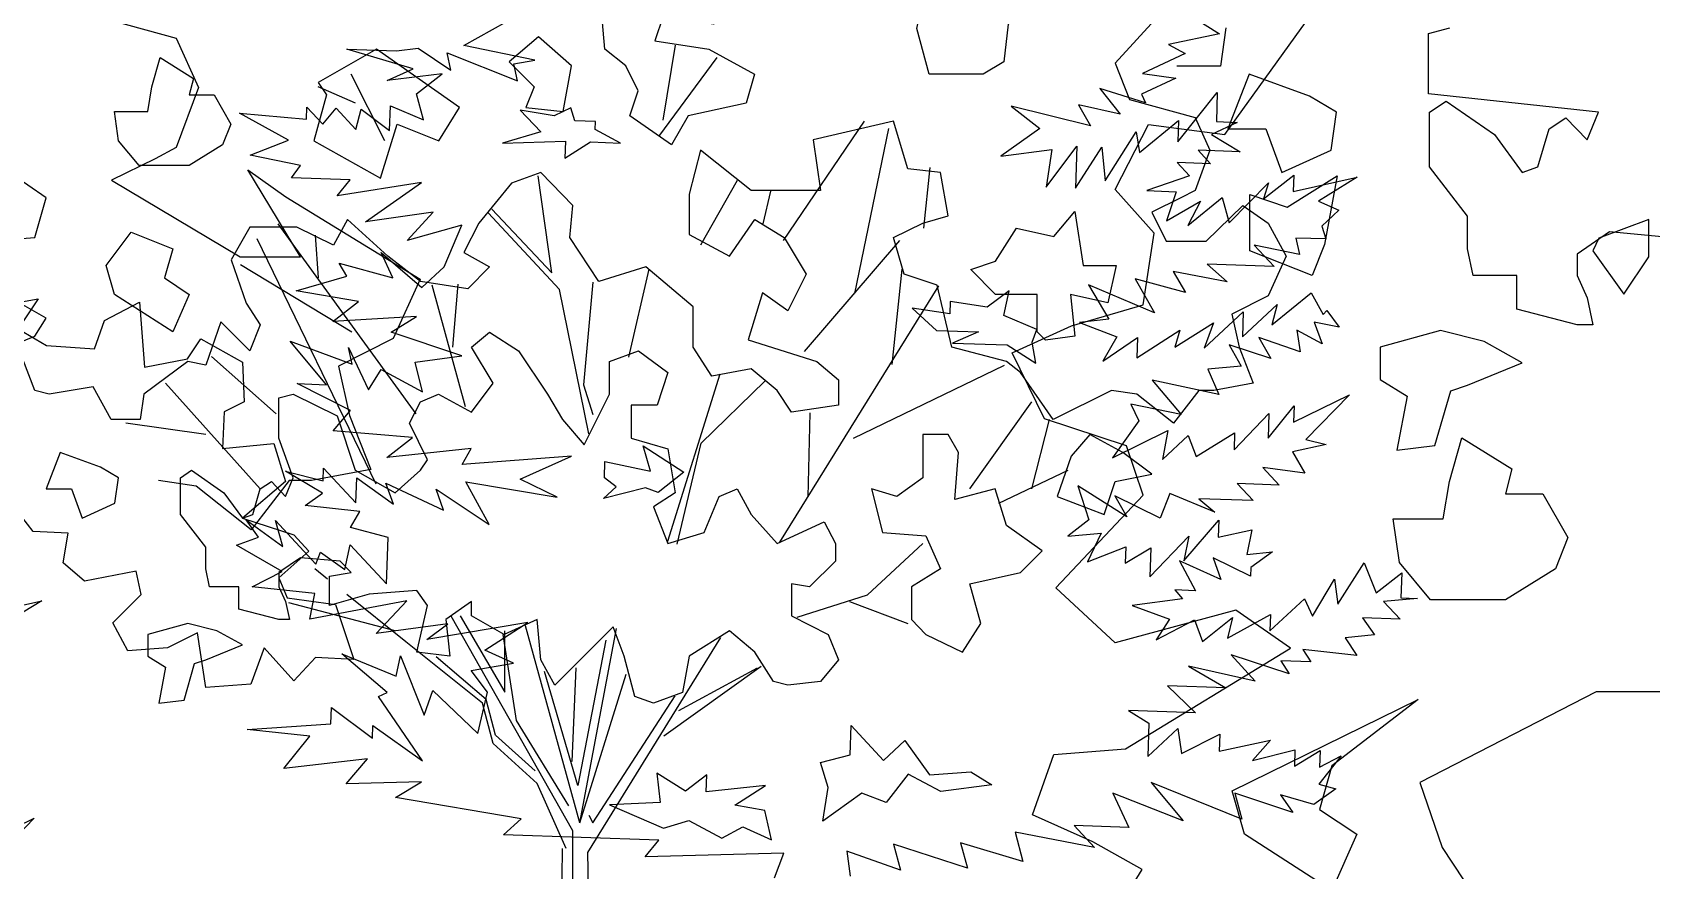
# Model space of a CAD drawing. Header units: inches. Extents: x 11.9 to 85.3, y 21.1 to 37.4.
# Drawn here: x 63.0583 to 63.5198, y 22.0253 to 22.2643 of the extents above; entities that cross this region are included whole.
import ezdxf

# ---------------------------------------------------------------- set-up
doc = ezdxf.new("R2010")
doc.units = ezdxf.units.IN
doc.header["$MEASUREMENT"] = 0
doc.layers.add('CAY', color=94, linetype='Continuous')
doc.layers.add('CAY-3', color=61, linetype='Continuous')

# ---------------------------------------------------------------- blocks, each defined once
blk = doc.blocks.new('A$C76451831')
at = {"layer": 'CAY'}
for p, q in [((2204.6, 871.1), (2212.5, 918.7)), ((2201.9, 860.6), (2238.9, 910.7)), ((2027.8, 857.9), (2006.6, 900.2)), ((2009.3, 881.7), (1985.5, 892.2)), ((2281, 794.5), (2332.5, 870.4)), ((2326.2, 761), (2347.8, 865.6)), ((2491.6, 827), (2512.8, 868.3)), ((2512.8, 868.3), (2561.2, 861.8)), ((2134, 774), (2125.3, 835.7)), ((2228.6, 791.9), (2251.7, 832.8)), ((2370.1, 802.5), (2374.1, 840.9)), ((2268, 805.1), (2272.9, 825.9)), ((2516.4, 799.3), (2491.6, 827)), ((2095.8, 814.5), (2134, 774)), ((2047.7, 684.5), (1960.2, 805.1)), ((2138.7, 763.4), (2093.5, 812.2)), ((2022.3, 639.8), (1946.8, 795.6)), ((1985.8, 770.9), (1983.8, 797.9)), ((2294.3, 724.1), (2354.9, 794.5)), ((2509.3, 753.8), (2516.4, 799.3)), ((2007, 736.3), (1936.2, 779.1)), ((2182.7, 720.5), (2195.7, 776.4)), ((2350.1, 715.8), (2356.4, 776.4)), ((2079.1, 689), (2057.9, 766.3)), ((2071.1, 726.8), (2074.5, 766.9)), ((2157.5, 671.8), (2138.7, 763.4)), ((2159.9, 768.1), (2154, 702.8)), ((2278.7, 602.9), (2379.6, 765.8)), ((2463.9, 740.3), (2509.3, 753.8)), ((2426.2, 723.2), (2463.9, 740.3)), ((1958.8, 684.4), (1917.8, 720.8)), ((2446.8, 681.3), (2426.2, 723.2)), ((2207.6, 603.7), (2240.9, 709.9)), ((2325.4, 669), (2421.3, 715.4)), ((1948.8, 636.8), (1888.7, 704)), ((2154, 702.8), (2159.9, 684)), ((2228.7, 665.9), (2269.2, 705.2)), ((2399.3, 636.8), (2438.6, 692.2)), ((2296.7, 631.7), (2297.9, 685.1)), ((2438.6, 636.8), (2450, 680.8)), ((2498.7, 664.2), (2446.8, 681.3)), ((1914.2, 671.4), (1863.5, 678.5)), ((2213.4, 601.8), (2228.7, 665.9)), ((2509.3, 632.9), (2498.7, 664.2)), ((2417.8, 627.7), (2461.8, 648.6)), ((2334.4, 569.5), (2369.4, 602.2)), ((1991.5, 579.5), (1983.4, 586)), ((2041.2, 539.6), (2003.7, 569.7)), ((2289.6, 555.4), (2334.4, 569.5)), ((2034.5, 546.7), (1966.9, 564.4)), ((2147.3, 419.7), (2069.9, 556)), ((2075.8, 556.2), (2104.1, 507.8)), ((2323, 565.2), (2360, 551.4)), ((2104.1, 507.8), (2104.1, 546.7)), ((2151.6, 424.8), (2117.3, 549.9)), ((2151.6, 424.8), (2175, 548.1)), ((5661.2, 547.5), (5679.4, 536)), ((2089.9, 500.7), (2041.2, 539.6)), ((2102.9, 544.4), (2111.2, 489.7)), ((2168.2, 540.8), (2150.5, 448.4)), ((2156.8, 405.9), (2241.3, 542.4)), ((5199.7, 528.7), (5227, 544)), ((5679.4, 536), (5647, 529.4)), ((5683.6, 539.8), (5680.1, 515.6)), ((2092.3, 503.1), (2060.4, 530.2)), ((5125.3, 526.3), (5157, 525.2)), ((5167.5, 513.9), (5125.3, 526.3)), ((5157, 525.2), (5170.6, 527)), ((5170.6, 527), (5191.5, 513.1)), ((5244.7, 519.4), (5199.7, 528.7)), ((5647, 529.4), (5657.7, 523.6)), ((2150.5, 448.4), (2129.2, 520.8)), ((2146.9, 463.7), (2149.3, 523.1)), ((2151.6, 424.8), (2181.2, 519.2)), ((2205.1, 479.9), (2266.8, 524.3)), ((2214.5, 496), (2264.5, 523.1)), ((5189.1, 524.1), (5233.8, 506.2)), ((5191.5, 513.1), (5189.1, 524.1)), ((5231.5, 517.1), (5244.7, 519.4)), ((5233.8, 506.2), (5231.5, 517.1)), ((5657.7, 523.6), (5630.5, 510.9)), ((5680.1, 515.6), (5652.4, 515.6)), ((2159.9, 424.8), (2212.2, 505.4)), ((5150.9, 506.4), (5167.5, 513.9)), ((5185.9, 510.6), (5150.9, 506.4)), ((5169.6, 498), (5185.9, 510.6)), ((5651.7, 507.9), (5630, 497.8)), ((5630.5, 510.9), (5651.7, 507.9)), ((2096.6, 475.1), (2089.9, 500.7)), ((2098.2, 480.3), (2092.3, 503.1)), ((5174, 481.5), (5169.6, 498)), ((5632.6, 492.3), (5603.4, 501.4)), ((5603.4, 501.4), (5616.4, 485.1)), ((5630, 497.8), (5632.6, 492.3)), ((5653, 467.5), (5678.1, 498.8)), ((5678.1, 498.8), (5677.5, 480.3)), ((2111.2, 489.7), (2144.6, 435.4)), ((5057.3, 485.6), (5099.7, 481.8)), ((5088.4, 468.6), (5057.3, 485.6)), ((5099.7, 481.8), (5100, 489.5)), ((5100, 489.5), (5110.1, 478.8)), ((5110.1, 478.8), (5118.6, 488.9)), ((5118.6, 488.9), (5131.2, 475.3)), ((5131.2, 475.3), (5134.4, 488.3)), ((5134.4, 488.3), (5152.5, 474.6)), ((5152.5, 474.6), (5153.1, 490.4)), ((5153.1, 490.4), (5174, 481.5)), ((5597.6, 477.6), (5547.3, 490.2)), ((5547.3, 490.2), (5565.4, 476)), ((5589.9, 491), (5597.6, 477.6)), ((5616.4, 485.1), (5589.9, 491)), ((2124.5, 449.6), (2096.6, 475.1)), ((2123.3, 457.8), (2098.2, 480.3)), ((5565.4, 476), (5540.7, 458.3)), ((5606.8, 442.8), (5626.5, 473.9)), ((5626.5, 473.9), (5628.7, 460.7)), ((5628.7, 460.7), (5653.5, 481.1)), ((5653.5, 481.1), (5653, 467.5)), ((5690.6, 479.8), (5674.5, 472.2)), ((5677.5, 480.3), (5690.6, 479.8)), ((5064.1, 459.1), (5088.4, 468.6)), ((5569.5, 438.7), (5589, 464.8)), ((5589, 464.8), (5588.1, 438)), ((5588.1, 438), (5604.8, 464.2)), ((5604.8, 464.2), (5606.8, 442.8)), ((5674.5, 472.2), (5692.6, 461.1)), ((5096, 452.5), (5064.1, 459.1)), ((5090.3, 444.6), (5096, 452.5)), ((5540.7, 458.3), (5573.1, 462.6)), ((5573.1, 462.6), (5569.5, 438.7)), ((5652.5, 454.4), (5660.4, 445.9)), ((5673.8, 453.6), (5652.5, 454.4)), ((5665.9, 462.1), (5673.8, 453.6)), ((5692.6, 461.1), (5665.9, 462.1)), ((2143, 408.3), (2124.5, 449.6)), ((5062.5, 449.6), (5086.7, 432.5)), ((5127.4, 443.3), (5090.3, 444.6)), ((5119.3, 433.1), (5127.4, 443.3)), ((5660.4, 445.9), (5633.3, 436.5)), ((5707.5, 431.2), (5726.6, 446.4)), ((5726.6, 446.4), (5726.2, 435.9)), ((5726.2, 435.9), (5766.8, 445)), ((5766.8, 445), (5742.3, 429.9)), ((5172.7, 441.7), (5119.3, 433.1)), ((5137.3, 416.6), (5172.7, 441.7)), ((5633.3, 436.5), (5651.9, 435.8)), ((5651.9, 435.8), (5645.8, 417.4)), ((5659.3, 414.3), (5681.2, 432.1)), ((5681.2, 432.1), (5685.6, 416.1)), ((5685.6, 416.1), (5710.5, 441.5)), ((5710.5, 441.5), (5707.5, 431.2)), ((2157.5, 429.5), (2159.9, 424.8)), ((5180.2, 422.8), (5137.3, 416.6)), ((5163.7, 404.8), (5180.2, 422.8)), ((5645.8, 417.4), (5667.5, 429.8)), ((5667.5, 429.8), (5659.3, 414.3)), ((5742.3, 429.9), (5755.2, 424.1)), ((5755.2, 424.1), (5744.5, 414)), ((2147.3, 135.4), (2147.3, 419.7)), ((5198.4, 414.5), (5163.7, 404.8)), ((5187.1, 388.1), (5198.4, 414.5)), ((5744.5, 414), (5746.9, 405.8)), ((2138.3, 140.1), (2140.6, 408.3)), ((2161.5, 135.4), (2156.8, 405.9)), ((5701.4, 401.9), (5714.1, 388.3)), ((5730.2, 395.9), (5701.4, 401.9)), ((5746.9, 405.8), (5727.9, 406.4)), ((5727.9, 406.4), (5730.2, 395.9)), ((5154.7, 381.1), (5147.1, 397.2)), ((5147.1, 397.2), (5173, 375)), ((5093.2, 372.8), (5125.3, 382.1)), ((5120.6, 390.5), (5154.7, 381.1)), ((5125.3, 382.1), (5120.6, 390.5)), ((5173, 375), (5187.1, 388.1)), ((5625.9, 380.5), (5638.3, 358.8)), ((5657.8, 371.7), (5625.9, 380.5)), ((5650.1, 385.1), (5657.8, 371.7)), ((5684.3, 378.5), (5650.1, 385.1)), ((5714.1, 388.3), (5671.6, 389.8)), ((5671.6, 389.8), (5684.3, 378.5)), ((5132.9, 366), (5093.2, 372.8)), ((5171.9, 380.3), (5154.8, 342.6)), ((5596.3, 376.6), (5609.2, 354.8)), ((5638.3, 358.8), (5596.3, 376.6)), ((5712.8, 351.2), (5737.6, 371.6)), ((5737.6, 371.6), (5745.2, 357.8)), ((5116.6, 353.4), (5132.9, 366)), ((5694, 343.7), (5716, 364.2)), ((5716, 364.2), (5712.8, 351.2)), ((5745.2, 357.8), (5747.6, 360.4)), ((5747.6, 360.4), (5755.4, 349.7)), ((5169.7, 356.6), (5116.6, 353.4)), ((5153.5, 346.7), (5169.7, 356.6)), ((5609.2, 354.8), (5590.5, 352.7)), ((5590.5, 352.7), (5614.2, 343.7)), ((5651.2, 337), (5675.7, 352.5)), ((5669.7, 336.4), (5694.5, 359.5)), ((5675.7, 352.5), (5669.7, 336.4)), ((5694.5, 359.5), (5694, 343.7)), ((5755.4, 349.7), (5739.6, 353)), ((5739.6, 353), (5744.6, 339.2)), ((5112.4, 313.2), (5089.4, 340.8)), ((5089.4, 340.8), (5128.7, 326.2)), ((5154.8, 342.6), (5120.1, 324.9)), ((5198.3, 331.5), (5153.5, 346.7)), ((5614.2, 343.7), (5605.5, 328.2)), ((5605.5, 328.2), (5627.4, 343.3)), ((5626.9, 330.2), (5654.2, 347.8)), ((5627.4, 343.3), (5626.9, 330.2)), ((5654.2, 347.8), (5651.2, 337)), ((5730.8, 334.2), (5704.4, 343.3)), ((5704.4, 343.3), (5712.1, 329.9)), ((5744.6, 339.2), (5728.6, 347.9)), ((5728.6, 347.9), (5730.8, 334.2)), ((5126.4, 336.8), (5139.1, 310)), ((5128.7, 326.2), (5126.4, 336.8)), ((5168.7, 327.6), (5198.3, 331.5)), ((5712.1, 329.9), (5685.6, 338.5)), ((5685.6, 338.5), (5693.3, 325.1)), ((5120.1, 324.9), (5127.1, 293.6)), ((5139.1, 310), (5147.2, 322.9)), ((5147.2, 322.9), (5173.5, 308.8)), ((5173.5, 308.8), (5168.7, 327.6)), ((5693.3, 325.1), (5672, 323.1)), ((5672, 323.1), (5679.1, 307)), ((5093.9, 313.9), (5112.4, 313.2)), ((5127.7, 296.8), (5093.9, 313.9)), ((5636.8, 316.2), (5655.1, 294.3)), ((5679.1, 307), (5636.8, 316.2)), ((5623.2, 300.8), (5628.2, 290.2)), ((5655.1, 294.3), (5623.2, 300.8)), ((5710.3, 279.2), (5726.9, 299.9)), ((5726.5, 289.5), (5762, 306.9)), ((5726.9, 299.9), (5726.5, 289.5)), ((5762, 306.9), (5734.3, 278.4)), ((5116.8, 284), (5127.7, 296.8)), ((5127.1, 293.6), (5140.7, 259.4)), ((5628.2, 290.2), (5611.5, 266.8)), ((5688.7, 271.8), (5710.9, 295)), ((5710.9, 295), (5710.3, 279.2)), ((5167, 279.6), (5116.8, 284)), ((5150.7, 267), (5167, 279.6)), ((5611.5, 266.8), (5646.6, 284.1)), ((5646.6, 284.1), (5643.2, 265.7)), ((5643.2, 265.7), (5659.6, 281)), ((5659.6, 281), (5664.6, 267.6)), ((5664.6, 267.6), (5689.1, 282.7)), ((5689.1, 282.7), (5688.7, 271.8)), ((5734.3, 278.4), (5747.3, 275.2)), ((5204.4, 272.8), (5150.7, 267)), ((5198.6, 262.6), (5204.4, 272.8)), ((5268.1, 267.9), (5198.6, 262.6)), ((5235.4, 253.2), (5268.1, 267.9)), ((5747.3, 275.2), (5725.9, 270.5)), ((5725.9, 270.5), (5733.6, 257.1)), ((5110, 244.4), (5086.5, 258.4)), ((5086.5, 258.4), (5110.3, 252.1)), ((5140.7, 259.4), (5103, 252.3)), ((5110.3, 252.1), (5110.6, 260.2)), ((5110.6, 260.2), (5131.1, 238.2)), ((5733.6, 257.1), (5706.9, 260.7)), ((5706.9, 260.7), (5717.4, 249.5)), ((5029.8, 248.8), (5005.7, 252.3)), ((5064.6, 221), (5029.8, 248.8)), ((5088.8, 252.3), (5064.6, 221)), ((5103, 252.3), (5088.8, 252.3)), ((5131.1, 238.2), (5131.7, 254.1)), ((5131.7, 254.1), (5155.1, 237.4)), ((5155.1, 237.4), (5150.1, 250.7)), ((5150.1, 250.7), (5186.7, 233.6)), ((5186.7, 233.6), (5182.2, 246.9)), ((5182.2, 246.9), (5215.8, 224.4)), ((5200.9, 251.6), (5259, 241.9)), ((5215.8, 224.4), (5200.9, 251.6)), ((5259, 241.9), (5235.4, 253.2)), ((5620.7, 229.3), (5589.6, 249)), ((5589.6, 249), (5596.6, 227.4)), ((5717.4, 249.5), (5690.7, 250.4)), ((5690.7, 250.4), (5700.8, 239.6)), ((5098.9, 236.6), (5110, 244.4)), ((5133.6, 232.7), (5098.9, 236.6)), ((5641.9, 228.5), (5613, 242.7)), ((5613, 242.7), (5620.7, 229.3)), ((5647.9, 244.2), (5641.9, 228.5)), ((5676.5, 232.3), (5647.9, 244.2)), ((5700.8, 239.6), (5666.4, 240.8)), ((5666.4, 240.8), (5676.5, 232.3)), ((5069.2, 216.4), (5061.4, 227.5)), ((5061.4, 227.5), (5084.8, 210.4)), ((5080, 226.9), (5105.7, 199.2)), ((5084.8, 210.4), (5080, 226.9)), ((5127.8, 222.5), (5133.6, 232.7)), ((5596.6, 227.4), (5583.1, 217)), ((5656.8, 201.3), (5679, 227.2)), ((5679, 227.2), (5678.7, 216.4)), ((5055.4, 211.4), (5069.2, 216.4)), ((5151.6, 216.2), (5127.8, 222.5)), ((5150.6, 186.8), (5151.6, 216.2)), ((5583.1, 217), (5604.4, 219)), ((5604.4, 219), (5595.6, 200.7)), ((5635.2, 191.1), (5660.1, 217)), ((5660.1, 217), (5656.8, 201.3)), ((5678.7, 216.4), (5700.1, 221.1)), ((5700.1, 221.1), (5696.9, 205.3)), ((5084.3, 194.5), (5055.4, 211.4)), ((5105.7, 199.2), (5108.7, 206.8)), ((5108.7, 206.8), (5124.2, 195.8)), ((5124.2, 195.8), (5127.5, 211.6)), ((5127.5, 211.6), (5150.6, 186.8)), ((5595.6, 200.7), (5620, 210.3)), ((5620, 210.3), (5619.6, 199.9)), ((5619.6, 199.9), (5635.8, 209.7)), ((5635.8, 209.7), (5635.2, 191.1)), ((5696.9, 205.3), (5713.2, 207)), ((5713.2, 207), (5699.3, 197.1)), ((5654.1, 201.4), (5664.3, 182.4)), ((5680.4, 189.6), (5654.1, 201.4)), ((5699.1, 191.6), (5675.5, 203.3)), ((5675.5, 203.3), (5680.4, 189.6)), ((5699.3, 197.1), (5699.1, 191.6)), ((5754.7, 173.8), (5771.4, 200)), ((5771.4, 200), (5778.9, 181.1)), ((5065.3, 184.8), (5084.3, 194.5)), ((5738.5, 166.2), (5752.5, 189.8)), ((5752.5, 189.8), (5754.7, 173.8)), ((5778.9, 181.1), (5795.2, 193.7)), ((5795.2, 193.7), (5794.7, 177.9)), ((5105.1, 180.6), (5065.3, 184.8)), ((5101.8, 164.4), (5105.1, 180.6)), ((5163.4, 175.9), (5101.8, 164.4)), ((5144.1, 155.3), (5163.4, 175.9)), ((5656, 177.3), (5624.1, 172.9)), ((5651.2, 182.9), (5656, 177.3)), ((5664.3, 182.4), (5651.2, 182.9)), ((5711.5, 156.8), (5733.5, 177.3)), ((5733.5, 177.3), (5738.5, 166.2)), ((5805.1, 177.5), (5783.7, 175.5)), ((5783.7, 175.5), (5794.2, 164.3)), ((5794.7, 177.9), (5805.1, 177.5)), ((5624.1, 172.9), (5647.8, 164.4)), ((5668.6, 150.1), (5687.7, 165.3)), ((5684.6, 152.2), (5711.8, 167.2)), ((5687.7, 165.3), (5684.6, 152.2)), ((5711.8, 167.2), (5711.5, 156.8)), ((5794.2, 164.3), (5770.2, 165.1)), ((5770.2, 165.1), (5778, 154.4)), ((5189.6, 161.4), (5144.1, 155.3)), ((5240.4, 162.3), (5176.1, 151.4)), ((5176.1, 151.4), (5189.6, 161.4)), ((5213, 144.7), (5240.4, 162.3)), ((5647.8, 164.4), (5639.2, 151.1)), ((5639.2, 151.1), (5663.7, 163.9)), ((5663.7, 163.9), (5668.6, 150.1)), ((5778, 154.4), (5759.3, 152.4)), ((5231.3, 136.3), (5213, 144.7)), ((5766.7, 141.2), (5732.4, 145.1)), ((5732.4, 145.1), (5737.5, 137.3)), ((5759.3, 152.4), (5766.7, 141.2)), ((5150.9, 117.8), (5122.3, 142.4)), ((5122.3, 142.4), (5156.7, 128.1)), ((5156.7, 128.1), (5159.4, 141.1)), ((5159.4, 141.1), (5174.4, 103.4)), ((5204.4, 131.8), (5231.3, 136.3)), ((5702.2, 124.9), (5659.9, 134.5)), ((5659.9, 134.5), (5683.5, 120.6)), ((5723.7, 129.6), (5686.9, 141.7)), ((5686.9, 141.7), (5702.2, 124.9)), ((5737.5, 137.3), (5718.5, 137.9)), ((5718.5, 137.9), (5723.7, 129.6)), ((5214.8, 117.9), (5204.4, 131.8)), ((5145.4, 115.3), (5150.9, 117.8)), ((5173.4, 74.4), (5145.4, 115.3)), ((5174.4, 103.4), (5180, 119.1)), ((5180, 119.1), (5208.5, 91.8)), ((5208.5, 91.8), (5214.8, 117.9)), ((5646.4, 121.9), (5664.3, 104.9)), ((5683.5, 120.6), (5646.4, 121.9)), ((5115.3, 97.8), (5115.7, 108.2)), ((5115.7, 108.2), (5141.7, 88.7)), ((5621.8, 106.4), (5634.7, 98.2)), ((5664.3, 104.9), (5621.8, 106.4)), ((5062.2, 94.2), (5115.3, 97.8)), ((5101.9, 90.1), (5062.2, 94.2)), ((5141.7, 88.7), (5142, 96.8)), ((5142, 96.8), (5173.4, 74.4)), ((5634.7, 98.2), (5633.9, 77)), ((5633.9, 77), (5653.1, 94.9)), ((5653.1, 94.9), (5655.3, 78.9)), ((5085.3, 69.4), (5101.9, 90.1)), ((5655.3, 78.9), (5679.7, 91.2)), ((5679.7, 91.2), (5679.3, 80.4)), ((5679.3, 80.4), (5711.8, 87.4)), ((5711.8, 87.4), (5700.4, 74.6)), ((5138.6, 75.7), (5085.3, 69.4)), ((5124.9, 59.8), (5138.6, 75.7)), ((5700.4, 74.6), (5727.4, 81.4)), ((5727.4, 81.4), (5727.1, 71)), ((5727.1, 71), (5743.3, 80.8)), ((5756.7, 77.6), (5742.5, 59.6)), ((5743.3, 80.8), (5742.9, 70.4)), ((5742.9, 70.4), (5756.7, 77.6)), ((5172.9, 60.9), (5124.9, 59.8)), ((5156.3, 51), (5172.9, 60.9)), ((5656.5, 36.3), (5611.8, 53.7)), ((5611.8, 53.7), (5621.9, 32)), ((5693.7, 37.2), (5636.1, 60.6)), ((5636.1, 60.6), (5656.5, 36.3)), ((5726, 41.5), (5689.3, 53.7)), ((5689.3, 53.7), (5693.7, 37.2)), ((5739.3, 46.5), (5718.3, 52.7)), ((5718.3, 52.7), (5726, 41.5)), ((5753.3, 56.5), (5739.3, 46.5)), ((5742.5, 59.6), (5753.3, 56.5)), ((5236, 37.4), (5156.3, 51)), ((5224.8, 27.3), (5236, 37.4)), ((5621.9, 32), (5587.1, 33.3)), ((5587.1, 33.3), (5600.2, 19.2)), ((5323.5, 23.9), (5224.8, 27.3)), ((5314.9, 13.3), (5323.5, 23.9)), ((5472.5, 21.4), (5476.9, 4.9)), ((5519.5, 6.1), (5472.5, 21.4)), ((5515.1, 22.2), (5519.5, 6.1)), ((5554.6, 10.4), (5515.1, 22.2)), ((5600.2, 19.2), (5549.8, 29.1)), ((5549.8, 29.1), (5554.6, 10.4)), ((5402.9, 15.7), (5314.9, 13.3)), ((5396.9, 0), (5402.9, 15.7)), ((5476.9, 4.9), (5442.9, 17)), ((5442.9, 17), (5445, 1))]:
    blk.add_line(p, q, dxfattribs=at)
for points in [[(1775.5, 794.1), (1805.7, 796.4), (1812.8, 821.6), (1789.6, 837.7)], [(2519.2, 937.2), (2491.7, 907.3), (2500.7, 884.1), (2542.4, 872.7), (2551.8, 851.9), (2542.4, 826.3), (2533.3, 821.6), (2514.8, 812.5), (2523.9, 794.1), (2549.4, 794.1), (2572.6, 816.9), (2588.7, 805.5), (2600.1, 784.6), (2588.7, 759.5), (2565.6, 747.7), (2570.3, 726.8), (2579.3, 704), (2554.2, 699.3), (2544.7, 699.3), (2528.6, 678.5), (2505.4, 696.9), (2489.3, 699.3), (2452.3, 680.8), (2431.5, 710.7), (2422.5, 717.8), (2387.9, 726.8), (2378.5, 766.1), (2357.6, 773.2), (2350.9, 796.4), (2369.4, 805.5), (2385.5, 810.2), (2380.8, 837.7), (2360, 840.1), (2350.9, 870.4), (2299.8, 858.6), (2304.6, 826.3), (2260.5, 826.3), (2228.3, 851.9), (2221.2, 824), (2221.2, 798.4), (2246.8, 784.6), (2262.9, 807.8), (2281.4, 796.4), (2295.5, 773.2), (2283.7, 750), (2267.6, 761.4), (2258.6, 731.5), (2302.2, 717.8), (2316, 706), (2316, 689.9), (2286.1, 685.5), (2277, 699.3), (2260.5, 713.1), (2235.4, 708.3), (2223.6, 726.8), (2223.6, 752.4), (2193.7, 777.9), (2163.8, 768.5), (2145.4, 796.4), (2147.3, 816.9), (2126.9, 837.7), (2108.4, 831), (2087.6, 805.5), (2078.1, 787), (2094.3, 777.9), (2080.5, 763.8), (2050.6, 768.5), (2029.8, 784.6), (2004.2, 807.8), (1995.2, 791.7), (1972, 803.1), (1942.1, 803.1), (1930.3, 782.3), (1939.8, 754.7), (1948.8, 741), (1942.1, 724.5), (1930.3, 736.3), (1923.7, 742.9), (1914.2, 715.4), (1902.8, 717.8), (1874.9, 696.9), (1872.6, 680.8), (1854.1, 680.8), (1842.7, 701.7), (1814.8, 696.9), (1805.7, 699.3), (1794.3, 729.2), (1805.7, 733.9), (1812.8, 745.3), (1792, 757.1)], [(1769.3, 556.7), (1810, 565.7), (1785.4, 550.7)], [(1769.7, 410.3), (1805.2, 427.6), (1777.4, 399.1)]]:
    blk.add_lwpolyline(points, dxfattribs=at)
for points in [[(2209.9, 855.3), (2183.5, 873.8), (2188.8, 889.6), (2180.8, 905.5), (2167.6, 916), (2165, 945.1), (2180.8, 950.3), (2196.7, 963.5), (2186.1, 987.3), (2199.3, 1016.3), (2231, 1024.3), (2270.6, 1013.7), (2254.7, 1003.1), (2244.2, 982), (2278.5, 974.1), (2278.5, 947.7), (2257.4, 939.8), (2236.3, 931.9), (2204.6, 937.1), (2199.3, 921.3), (2233.6, 916), (2262.7, 900.2), (2257.4, 881.7), (2220.4, 873.8)], [(2365.6, 929.2), (2370.9, 953), (2405.2, 945.1), (2410.4, 963.5), (2407.8, 982), (2423.6, 987.3), (2447.4, 979.4), (2439.5, 942.4), (2423.6, 931.9), (2421, 908.1), (2407.8, 900.2), (2373.5, 900.2)], [(2062.1, 857.9), (2075.3, 879), (2022.5, 916), (1985.5, 894.9), (1990.8, 887), (1982.9, 857.9), (2025.1, 834.2), (2035.7, 868.5)], [(2141.2, 876.4), (2146.5, 905.5), (2125.4, 923.9), (2106.9, 908.1), (2122.8, 892.2), (2117.5, 879)], [(1903.7, 887), (1919.5, 887), (1930.1, 868.5), (1924.8, 855.3), (1903.7, 842.1), (1872, 842.1), (1858.8, 857.9), (1856.2, 876.4), (1877.3, 876.4), (1880, 892.2), (1885.2, 910.7), (1906.4, 897.5)], [(2577.1, 788.1), (2577.1, 823.8), (2600.8, 815.8), (2632.5, 835.6), (2624.6, 792.1), (2616.7, 772.3)], [(2415.7, 781.4), (2428.9, 802.5), (2452.7, 797.2), (2465.9, 813), (2471.2, 778.7), (2492.3, 778.7), (2487, 755), (2463.2, 760.2), (2465.9, 733.8), (2447.4, 731.2), (2442.1, 736.5), (2442.1, 760.2), (2415.7, 760.2), (2399.9, 776.1)], [(1856.2, 760.2), (1850.9, 778.7), (1866.8, 799.8), (1893.2, 789.3), (1887.9, 770.8), (1903.7, 760.2), (1893.2, 736.5)], [(1999.5, 590.8), (1974.4, 593.1), (1960.6, 583.7), (1960.6, 574.6), (1964.9, 565.2), (1967.3, 553.8), (1960.6, 553.8), (1935.1, 560.5), (1935.1, 574.6), (1916.6, 574.6), (1914.2, 586), (1914.2, 599.8), (1898.1, 620.6), (1898.1, 643.8), (1905.2, 648.6), (1925.6, 634.4), (1937.4, 618.3), (1944.1, 620.6), (1948.8, 636.8), (1955.9, 641.5), (1964.9, 632), (1969.6, 643.8), (1960.6, 669), (1960.6, 694.6), (1969.6, 696.9), (1997.6, 683.2), (2009, 648.6), (2034.5, 634.4), (2050.6, 648.6), (2054.9, 655.2), (2043.5, 678.5), (2050.6, 692.2), (2062, 696.9), (2082.9, 685.5), (2096.6, 704), (2082.9, 726.8), (2094.3, 736.3), (2112.7, 724.5), (2131.2, 696.9), (2140.6, 680.8), (2154.4, 664.7), (2170.5, 696.9), (2170.5, 717.8), (2189, 724.5), (2207.5, 710.7), (2200.8, 689.9), (2184.3, 689.9), (2184.3, 669), (2207.5, 662.3), (2212.2, 634.4), (2198.4, 625.4), (2207.5, 602.2), (2230.7, 609.2), (2240.1, 632), (2251.5, 636.8), (2260.5, 620.6), (2277, 602.2), (2306.9, 615.9), (2314, 602.2), (2314, 590.8), (2297.5, 574.6), (2286.1, 576.6), (2286.1, 556.2), (2309.3, 544.4), (2316, 528.2), (2304.6, 514.5), (2283.7, 512.1), (2274.7, 514.5), (2262.9, 533), (2246.8, 546.7), (2221.2, 530.6), (2216.9, 507.4), (2198.4, 500.7), (2186.6, 505), (2179.9, 530.6), (2172.9, 549.1), (2156.8, 533), (2135.9, 512.1), (2126.9, 528.2), (2124.5, 553.8), (2103.7, 544.4), (2082.9, 556.2), (2082.9, 565.2), (2066.7, 553.8), (2069.1, 530.6), (2048.3, 533), (2054.9, 562.8), (2048.3, 572.3), (2018, 569.9), (1992.8, 562.8), (1992.8, 581.3), (2006.6, 583.7)], [(2392.2, 660), (2385.5, 671.4), (2369.4, 671.4), (2369.4, 643.8), (2352.9, 632), (2336.8, 636.8), (2343.9, 609.2), (2371.4, 606.9), (2380.8, 586), (2362.3, 574.6), (2362.3, 553.8), (2371.4, 544.4), (2394.6, 533), (2406.4, 551.4), (2399.3, 576.6), (2431.5, 583.7), (2445.3, 597.4), (2422.5, 613.6), (2415.4, 636.8), (2389.8, 630.1)], [(2475.5, 671.4), (2463.7, 657.6), (2454.7, 632), (2484.6, 620.6), (2491.7, 641.5), (2514.8, 646.2), (2496.4, 660)], [(5270.1, 480.9), (5267.7, 489.1), (5257.1, 484.1), (5235.4, 487.5), (5248.5, 473.9), (5224.3, 466.6), (5264.2, 467.9), (5263.8, 457.1), (5280, 467.4), (5299.1, 466.7), (5283, 475.4), (5283.2, 480.4)], [(5560.6, 340.2), (5563.6, 348.2), (5542.6, 357.1), (5545.9, 372.9), (5532, 362.5), (5508.5, 366), (5508.2, 358.3), (5484.4, 361.9), (5499.7, 347.7), (5526.4, 346.8), (5509.9, 339.7), (5544.7, 338.5), (5562.9, 327)], [(5288.9, 254), (5289.3, 264.4), (5318.1, 258.4), (5313.6, 274.5), (5339.3, 257.7), (5323, 244.7), (5315, 247.7), (5288.4, 240.9), (5296.4, 248.3)], [(5431.1, 57.3), (5426.2, 73.3), (5445, 78.1), (5445.6, 96.7), (5466.2, 74.6), (5479.7, 87.3), (5495.3, 65.5), (5521.6, 67.3), (5535, 59.1), (5502.6, 54.8), (5481.7, 65.9), (5467.9, 47.8), (5452.3, 53.8), (5427.7, 36.1)], [(5395.1, 24.1), (5390.7, 42.8), (5371.8, 46.2), (5391.3, 58.7), (5353.5, 54.6), (5353.9, 65.4), (5340.4, 55), (5322.2, 66.5), (5324.3, 47.9), (5292.1, 46.3), (5326.4, 31.5), (5342.5, 36.4), (5363.4, 25.2), (5376.8, 32.4)]]:
    blk.add_lwpolyline(points, close=True, dxfattribs=at)
at = {"layer": 'CAY-3'}
for p, q in [((2561.2, 861.8), (2631.1, 959.1)), ((2453.9, 573.9), (2509.3, 632.9)), ((2491.6, 539.1), (2453.9, 573.9)), ((2568.3, 559.8), (2491.6, 539.1)), ((2603, 535.6), (2568.3, 559.8)), ((4954.6, 550.5), (5017.1, 533.4)), ((2498.1, 471.6), (2603, 535.6)), ((5812.2, 536.3), (5825.7, 539.8)), ((5812.2, 497.9), (5812.2, 536.3)), ((5017.1, 533.4), (5031.3, 502.1)), ((2797, 507.9), (2685, 450.4)), ((2841.8, 507.9), (2797, 507.9)), ((5031.3, 502.1), (5017.1, 463.8)), ((5920.1, 486.4), (5812.2, 497.9)), ((5812.8, 486.4), (5823.4, 493.4)), ((5812.8, 451.6), (5812.8, 486.4)), ((5823.4, 493.4), (5854, 472.2)), ((5913, 468.7), (5920.1, 486.4)), ((5881.7, 451.6), (5888.8, 475.7)), ((5888.8, 475.7), (5899.4, 482.8)), ((5899.4, 482.8), (5913, 468.7)), ((2439.1, 429.8), (2452.7, 468.1)), ((2452.7, 468.1), (2498.1, 471.6)), ((5017.1, 463.8), (5003.6, 456.7)), ((5854, 472.2), (5871.7, 448)), ((5003.6, 456.7), (4975.9, 443.1)), ((2685, 450.4), (2699.2, 409.1)), ((4975.9, 443.1), (5057.6, 394.5)), ((5095.9, 394.5), (5062.5, 449.6)), ((5836.9, 420.3), (5812.8, 451.6)), ((5871.7, 448), (5881.7, 451.6)), ((5086.7, 432.5), (5171.9, 380.3)), ((2477.5, 412.7), (2439.1, 429.8)), ((2508.7, 395), (2477.5, 412.7)), ((5836.9, 399.6), (5836.9, 420.3)), ((2699.2, 409.1), (2712.7, 388.5)), ((5927.1, 410.3), (5906.5, 396.1)), ((5964.9, 406.7), (5927.1, 410.3)), ((2498.1, 377.9), (2508.7, 395)), ((5057.6, 394.5), (5095.9, 394.5)), ((5840.5, 382.5), (5836.9, 399.6)), ((5906.5, 396.1), (5906.5, 382.5)), ((5868.2, 382.5), (5840.5, 382.5)), ((5868.2, 361.3), (5868.2, 382.5)), ((5906.5, 382.5), (5913, 368.4)), ((5906.5, 351.3), (5868.2, 361.3)), ((5913, 368.4), (5916.5, 351.3)), ((5916.5, 351.3), (5906.5, 351.3))]:
    blk.add_line(p, q, dxfattribs=at)
for points in [[(2798.8, 796), (2794.8, 788.1), (2814.6, 760.4), (2830.5, 784.1), (2830.5, 807.9)], [(2739.4, 633.6), (2763.2, 633.6), (2779, 605.9), (2771.1, 586.1), (2739.4, 566.3), (2691.9, 566.3), (2672.1, 590.1), (2668.1, 617.8), (2699.8, 617.8), (2703.8, 641.6), (2711.7, 669.3), (2743.4, 649.5)], [(1847.4, 650.5), (1821.8, 660), (1812.8, 636.8), (1828.9, 636.8), (1835.6, 618.3), (1856.4, 627.7), (1858.8, 643.8)], [(1921.3, 546.7), (1902.8, 551.4), (1877.3, 544.4), (1877.3, 530.6), (1888.7, 523.5), (1884.3, 500.7), (1900.5, 502.7), (1907.1, 525.9), (1914.2, 528.2), (1937.4, 537.7)], [(5736.7, 496.4), (5698.4, 510.5), (5684.8, 475.7), (5709, 475.7), (5719, 448), (5750.3, 462.2), (5753.8, 486.4)], [(2573.8, 417.4), (2565.9, 445.1), (2684, 503), (2629.2, 460.9), (2621.3, 433.2), (2645.1, 417.4), (2629.2, 381.7)], [(5847.5, 340.7), (5819.8, 347.7), (5781.5, 337.1), (5781.5, 316.5), (5798.6, 305.9), (5792.1, 271.6), (5816.3, 274.6), (5826.3, 309.4), (5836.9, 312.9), (5871.7, 327.1)]]:
    blk.add_lwpolyline(points, close=True, dxfattribs=at)
blk.add_lwpolyline([(4876.6, 358.2), (4929.4, 367.7), (4916.7, 348.7), (4934.6, 338.2), (4965.2, 336), (4971.6, 354), (4993.7, 365.6), (4996.9, 324.4), (5024.3, 329.7), (5032.7, 342.4), (5059.1, 327.6), (5060.2, 302.3), (5047.5, 296), (5046.4, 272.8), (5079.1, 275.9), (5086.5, 251.7), (5059.1, 228.5), (5091.8, 217.9), (5101.3, 207.4), (5082.3, 190.5), (5087.6, 177.8), (5118.2, 173.6), (5129.8, 138.8), (5105.5, 139.9), (5091.8, 125.1), (5072.8, 146.2), (5064.4, 123), (5035.9, 120.9), (5030.6, 155.7), (5011.6, 146.2), (4986.3, 144.1), (4976.8, 162), (4994.8, 179.9), (4991.6, 194.7), (4958.9, 188.4), (4945.2, 200), (4948.4, 219), (4926.2, 220), (4908.3, 243.2)], dxfattribs=at)

msp = doc.modelspace()

# ---------------------------------------------------------------- block references
at = {"layer": 'CAY', "xscale": 0.0004489089019145984, "yscale": 0.0004489089019145984, "zscale": 0.0004489089019145984}
for p in [(60.84706, 22.02325), (62.24839, 21.84829)]:
    msp.add_blockref('A$C76451831', p, dxfattribs=at)

doc.saveas('drawing.dxf')
